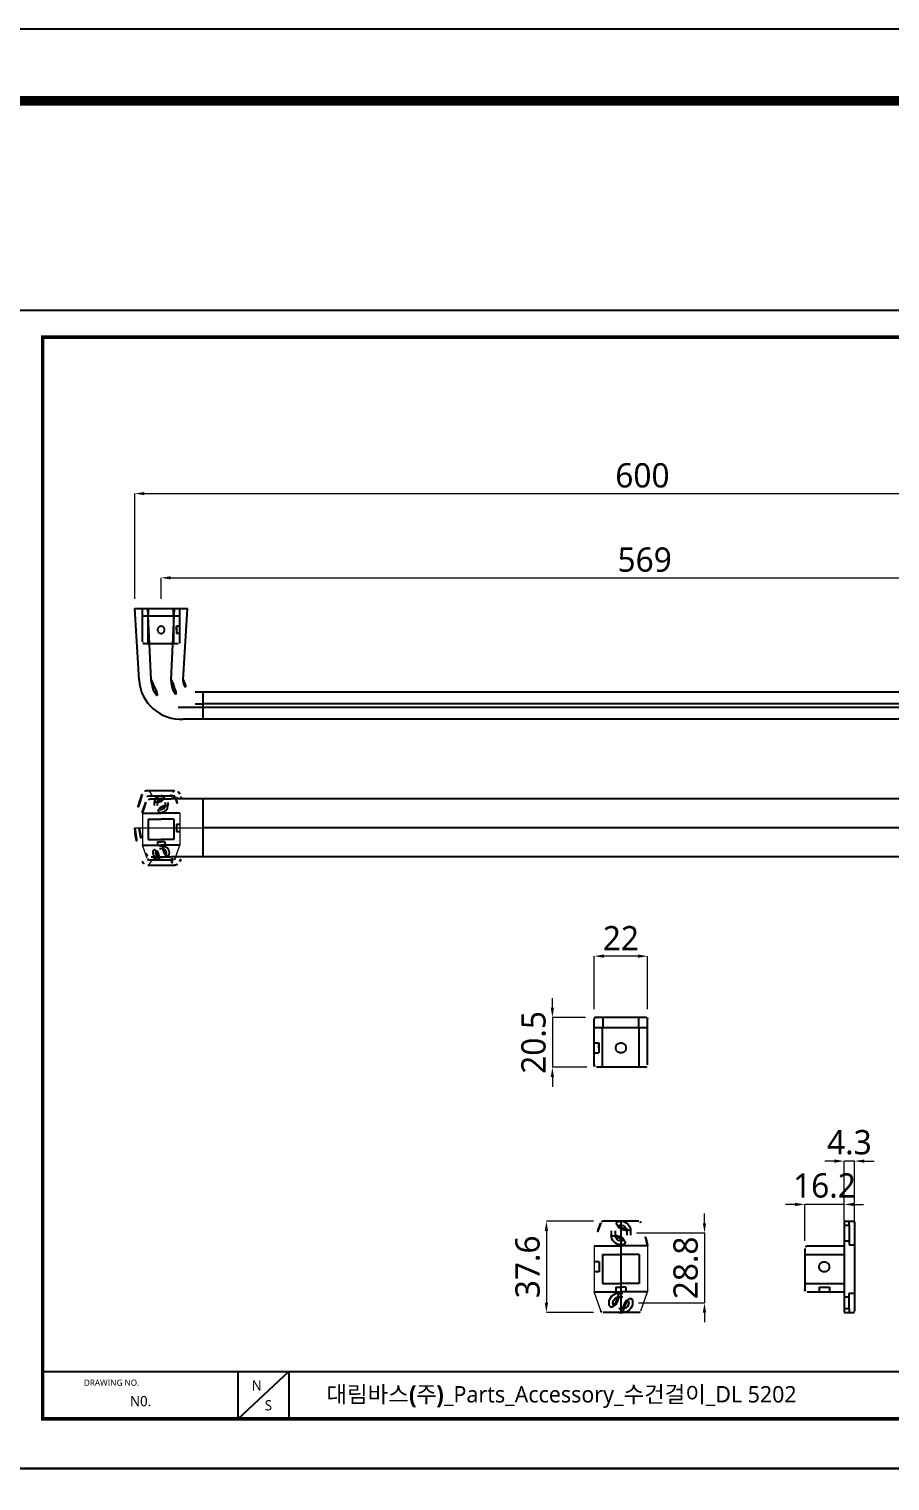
# Model space of a CAD drawing. Extents: x 16296677952 to 16296679688, y -37409618576 to -37409617304.
# Drawn here: x 16296678668 to 16296679023, y -37409617902 to -37409617304 of the extents above; entities that cross this region are included whole.
import ezdxf

# ---------------------------------------------------------------- set-up
doc = ezdxf.new("R2010")
doc.units = 0
doc.header["$LTSCALE"] = 10
doc.header["$MEASUREMENT"] = 0
doc.header["$PDMODE"] = 3
doc.header["$PDSIZE"] = -10
doc.linetypes.add('HIDDENX2', pattern=[0.75, 0.5, -0.25])
doc.layers.get('0').update_dxf_attribs({"linetype": 'CONTINUOUS'})
doc.layers.get('DEFPOINTS').update_dxf_attribs({"linetype": 'CONTINUOUS'})
for name, color, linetype in [('BODY', 7, 'CONTINUOUS'), ('C', 1, 'CONTINUOUS'), ('Default', 7, 'CONTINUOUS')]:
    doc.layers.add(name, color=color, linetype=linetype)
doc.styles.add('Daelim Dimension', font='')
doc.styles.get('Daelim Dimension').set_extended_font_data('NanumGothic')
doc.dimstyles.new('DEFAULT', dxfattribs={"dimscale": 2, "dimtxt": 2, "dimasz": 2, "dimexe": 0, "dimexo": 2, "dimgap": 1, "dimtad": 1, "dimdec": 1, "dimzin": 9, "dimdsep": 46, "dimtxsty": 'Daelim Dimension', "dimcen": 0.5, "dimclrd": 252, "dimclre": 252, "dimclrt": 3, "dimadec": 1, "dimazin": 0, "dimtfac": 1, "dimtdec": 1, "dimtix": 1, "dimtmove": 0, "dimatfit": 3, "dimfxl": 1, "dimtolj": 1, "dimtzin": 1, "dimlwd": 9, "dimlwe": 9, "dimarcsym": 0})

# ---------------------------------------------------------------- blocks, each defined once
blk = doc.blocks.new('*D12')
at = {"color": 5, "lineweight": 9, "transparency": 16777216}
for p, q in [((16296678711.701241, -37409617538.692871), (16296678711.701241, -37409617495.312973)), ((16296678715.701241, -37409617495.312973), (16296679127.701241, -37409617495.312973)), ((16296679131.701241, -37409617538.692871), (16296679131.701241, -37409617495.312973))]:
    blk.add_line(p, q, dxfattribs=at)
at = {"color": 5, "transparency": 16777216}
for points in [[(16296678715.701241, -37409617494.646301), (16296678715.701241, -37409617495.97963), (16296678711.701241, -37409617495.312973)], [(16296679127.701241, -37409617494.646301), (16296679127.701241, -37409617495.97963), (16296679131.701241, -37409617495.312973)]]:
    blk.add_solid(points, dxfattribs=at)
at = {"layer": 'DEFPOINTS', "color": 0, "transparency": 16777216}
for p in [(16296679131.701241, -37409617495.312973), (16296678711.701241, -37409617542.692871), (16296679131.701241, -37409617542.692871)]:
    blk.add_point(p, dxfattribs=at)
at = {"color": 7, "lineweight": 5, "transparency": 16777216, "insert": (16296678920.784281, -37409617487.869476), "char_height": 10, "attachment_point": 5, "style": 'Daelim Dimension'}
blk.add_mtext('\\A1;600', dxfattribs=at)
blk = doc.blocks.new('*D13')
at = {"color": 5, "lineweight": 9, "transparency": 16777216}
for p, q in [((16296678722.551241, -37409617538.692871), (16296678722.551241, -37409617530.008827)), ((16296678726.551241, -37409617530.008827), (16296679116.85124, -37409617530.008827)), ((16296679120.85124, -37409617538.692871), (16296679120.85124, -37409617530.008827))]:
    blk.add_line(p, q, dxfattribs=at)
at = {"color": 5, "transparency": 16777216}
for points in [[(16296678726.551241, -37409617529.342171), (16296678726.551241, -37409617530.675499), (16296678722.551241, -37409617530.008827)], [(16296679116.85124, -37409617529.342171), (16296679116.85124, -37409617530.675499), (16296679120.85124, -37409617530.008827)]]:
    blk.add_solid(points, dxfattribs=at)
at = {"layer": 'DEFPOINTS', "color": 0, "transparency": 16777216}
for p in [(16296679120.85124, -37409617530.008827), (16296678722.551241, -37409617542.692871), (16296679120.85124, -37409617542.692871)]:
    blk.add_point(p, dxfattribs=at)
at = {"color": 7, "lineweight": 5, "transparency": 16777216, "insert": (16296678921.701241, -37409617522.565353), "char_height": 10, "attachment_point": 5, "style": 'Daelim Dimension'}
blk.add_mtext('\\A1;569', dxfattribs=at)
blk = doc.blocks.new('1111')
at = {"color": 1, "linetype": 'ByBlock', "lineweight": -3}
for p, q in [((825.65, 4687.65), (810.99, 4687.65)), ((825.65, 4650.05), (810.99, 4650.05))]:
    blk.add_line(p, q, dxfattribs=at)
at = {"color": 1, "lineweight": -3}
for p, q in [((807.31, 4677.45), (818.32, 4677.45)), ((829.34, 4677.45), (818.32, 4677.45)), ((807.31, 4658.55), (818.32, 4658.55)), ((829.34, 4658.55), (818.32, 4658.55))]:
    blk.add_line(p, q, dxfattribs=at)
at = {"color": 1, "lineweight": 5}
for p, q in [((807.31, 4677.45), (807.31, 4658.55)), ((829.34, 4677.45), (829.34, 4658.55)), ((810.05, 4650.7), (807.31, 4658.55)), ((826.59, 4650.7), (829.34, 4658.55))]:
    blk.add_line(p, q, dxfattribs=at)
at = {"color": 1, "linetype": 'HIDDENX2', "lineweight": -3}
for p, q in [((809.31, 4670.95), (807.31, 4670.95)), ((809.31, 4670.95), (809.31, 4666.75)), ((809.31, 4666.75), (807.31, 4666.75)), ((816.22, 4660.55), (818.32, 4660.55)), ((820.42, 4660.55), (818.32, 4660.55))]:
    blk.add_line(p, q, dxfattribs=at)
at = {"color": 1}
for p, q in [((810.81, 4673.95), (818.32, 4673.95)), ((810.81, 4673.95), (810.81, 4662.05)), ((825.84, 4673.95), (818.32, 4673.95)), ((825.84, 4673.95), (825.84, 4662.05)), ((810.81, 4662.05), (818.32, 4662.05)), ((825.84, 4662.05), (818.32, 4662.05))]:
    blk.add_line(p, q, dxfattribs=at)
at = {"color": 1, "linetype": 'ByBlock', "lineweight": -3}
for centre, radius, start, end in [((875.81, 4662.91), 70.03, 159.88355, 168.01605), ((810.99, 4686.65), 1, 90, 159.88355), ((825.65, 4686.65), 1, 20.11645, 90), ((760.84, 4662.91), 70.03, 11.98395, 20.11645), ((810.99, 4651.05), 1, 200.11645, 270), ((825.65, 4651.05), 1, 270, 339.88355)]:
    blk.add_arc(centre, radius, start, end, dxfattribs=at)
at = {"layer": 'BODY', "color": 1, "linetype": 'HIDDENX2', "lineweight": -3, "ltscale": 0.7}
for p, q in [((814.32, 4683.65), (814.32, 4681.95)), ((822.32, 4683.65), (822.32, 4681.95)), ((817.47, 4650.05), (819.17, 4650.05))]:
    blk.add_line(p, q, dxfattribs=at)
at = {"layer": 'BODY', "color": 1, "lineweight": -3, "ltscale": 0.7}
for p, q in [((815.92, 4683.65), (815.92, 4681.95)), ((820.72, 4683.65), (820.72, 4681.95)), ((817.47, 4658.05), (819.17, 4658.05)), ((817.47, 4656.45), (819.17, 4656.45)), ((817.47, 4651.65), (819.17, 4651.65))]:
    blk.add_line(p, q, dxfattribs=at)
for centre, radius, start, end in [((818.32, 4683.65), 4, 0, 180), ((818.32, 4683.65), 2.4, 0, 180), ((818.32, 4681.95), 4, 180, 0), ((818.32, 4681.95), 2.4, 180, 0), ((817.47, 4654.05), 4, 90, 270), ((817.47, 4654.05), 2.4, 90, 270), ((819.17, 4654.05), 4, 270, 90), ((819.17, 4654.05), 2.4, 270, 90)]:
    blk.add_arc(centre, radius, start, end, dxfattribs=at)
at = {"layer": 'C', "color": 1, "linetype": 'HIDDENX2', "lineweight": -3, "ltscale": 0.7}
for p, q in [((816.22, 4660.55), (816.22, 4658.55)), ((820.42, 4660.55), (820.42, 4658.55))]:
    blk.add_line(p, q, dxfattribs=at)
blk = doc.blocks.new('121445')
at = {"color": 1, "lineweight": -3}
for p, q in [((807.3, 4752.04), (807.3, 4771.04)), ((810.99, 4767.24), (810.99, 4771.54)), ((825.65, 4767.24), (825.65, 4771.54)), ((829.34, 4752.04), (829.34, 4771.04))]:
    blk.add_line(p, q, dxfattribs=at)
at = {"color": 1, "linetype": 'ByBlock', "lineweight": -3}
for p, q in [((829.34, 4767.24), (807.3, 4767.24)), ((828.84, 4771.54), (807.8, 4771.54)), ((828.34, 4751.04), (808.3, 4751.04))]:
    blk.add_line(p, q, dxfattribs=at)
at = {"color": 1, "linetype": 'HIDDENX2', "lineweight": -3}
for p, q in [((807.3, 4761.14), (809.3, 4761.14)), ((809.3, 4759.04), (809.3, 4761.14)), ((809.3, 4761.14), (809.3, 4756.94)), ((807.3, 4756.94), (809.3, 4756.94)), ((809.3, 4756.28), (809.3, 4756.28))]:
    blk.add_line(p, q, dxfattribs=at)
blk.add_circle((818.32, 4759.04), 2.1, dxfattribs=at)
at = {"color": 1, "lineweight": -3}
for centre, radius, start, end in [((807.8, 4771.04), 0.5, 90, 180), ((828.84, 4771.04), 0.5, 0, 90), ((808.3, 4752.04), 1, 180, 270), ((828.34, 4752.04), 1, 270, 0)]:
    blk.add_arc(centre, radius, start, end, dxfattribs=at)
at = {"layer": 'Default', "color": 1, "linetype": 'HIDDENX2'}
for p, q in [((810.81, 4751.04), (810.81, 4767.24)), ((825.84, 4751.04), (825.84, 4767.24))]:
    blk.add_line(p, q, dxfattribs=at)
blk = doc.blocks.new('*D16')
at = {"layer": 'Default', "color": 5, "lineweight": 9, "transparency": 16777216}
for p, q in [((16296678999.86, -37409617770.25), (16296678995.86, -37409617770.25)), ((16296679003.86, -37409617796.21), (16296679003.86, -37409617770.25)), ((16296679008.16, -37409617770.25), (16296679003.86, -37409617770.25)), ((16296679008.16, -37409617796.21), (16296679008.16, -37409617770.25)), ((16296679012.16, -37409617770.25), (16296679016.16, -37409617770.25))]:
    blk.add_line(p, q, dxfattribs=at)
at = {"layer": 'Default', "color": 5, "transparency": 16777216}
for points in [[(16296678999.86, -37409617769.59), (16296678999.86, -37409617770.92), (16296679003.86, -37409617770.25)], [(16296679012.16, -37409617769.59), (16296679012.16, -37409617770.92), (16296679008.16, -37409617770.25)]]:
    blk.add_solid(points, dxfattribs=at)
at = {"layer": 'DEFPOINTS', "color": 0, "transparency": 16777216}
for p in [(16296679003.86, -37409617770.25), (16296679003.86, -37409617800.21), (16296679008.16, -37409617800.21)]:
    blk.add_point(p, dxfattribs=at)
at = {"layer": 'Default', "color": 7, "transparency": 16777216, "insert": (16296679006.01, -37409617762.55), "char_height": 10, "attachment_point": 5, "style": 'Daelim Dimension'}
blk.add_mtext('\\A1;4.3', dxfattribs=at)
blk = doc.blocks.new('*D17')
at = {"layer": 'Default', "color": 5, "lineweight": 9, "transparency": 16777216}
for p, q in [((16296678900.88843, -37409617707.624969), (16296678900.88843, -37409617685.837097)), ((16296678918.928431, -37409617685.837097), (16296678904.88843, -37409617685.837097)), ((16296678922.928431, -37409617707.624969), (16296678922.928431, -37409617685.837097))]:
    blk.add_line(p, q, dxfattribs=at)
at = {"layer": 'Default', "color": 5, "transparency": 16777216}
for points in [[(16296678904.88843, -37409617685.170433), (16296678904.88843, -37409617686.503761), (16296678900.88843, -37409617685.837097)], [(16296678918.928431, -37409617685.170433), (16296678918.928431, -37409617686.503761), (16296678922.928431, -37409617685.837097)]]:
    blk.add_solid(points, dxfattribs=at)
at = {"layer": 'DEFPOINTS', "color": 0, "transparency": 16777216}
for p in [(16296678900.88843, -37409617685.837097), (16296678900.88843, -37409617711.624969), (16296678922.928431, -37409617711.624969)]:
    blk.add_point(p, dxfattribs=at)
at = {"layer": 'Default', "color": 7, "transparency": 16777216, "insert": (16296678911.90843, -37409617678.44368), "char_height": 10, "attachment_point": 5, "style": 'Daelim Dimension'}
blk.add_mtext('\\A1;22', dxfattribs=at)
blk = doc.blocks.new('*D18')
at = {"layer": 'Default', "color": 5, "lineweight": 9, "transparency": 16777216}
for p, q in [((16296678883.69058, -37409617707.12497), (16296678883.69058, -37409617703.12497)), ((16296678897.38843, -37409617711.12497), (16296678883.69058, -37409617711.12497)), ((16296678883.69058, -37409617711.12497), (16296678883.69058, -37409617731.62497)), ((16296678897.88843, -37409617731.62497), (16296678883.69058, -37409617731.62497)), ((16296678883.69058, -37409617735.62497), (16296678883.69058, -37409617739.62497))]:
    blk.add_line(p, q, dxfattribs=at)
at = {"layer": 'Default', "color": 5, "transparency": 16777216}
for points in [[(16296678883.02392, -37409617707.12497), (16296678884.35725, -37409617707.12497), (16296678883.69058, -37409617711.12497)], [(16296678883.02392, -37409617735.62497), (16296678884.35725, -37409617735.62497), (16296678883.69058, -37409617731.62497)]]:
    blk.add_solid(points, dxfattribs=at)
at = {"layer": 'DEFPOINTS', "color": 0, "transparency": 16777216}
for p in [(16296678901.38843, -37409617711.12497), (16296678883.69058, -37409617731.62497), (16296678901.88843, -37409617731.62497)]:
    blk.add_point(p, dxfattribs=at)
at = {"layer": 'Default', "color": 7, "transparency": 16777216, "insert": (16296678875.98959, -37409617721.37497), "char_height": 10, "attachment_point": 5, "rotation": 90, "style": 'Daelim Dimension'}
blk.add_mtext('\\A1;20.5', dxfattribs=at)
blk = doc.blocks.new('*D19')
at = {"layer": 'Default', "color": 5, "lineweight": 9, "transparency": 16777216}
for p, q in [((16296678900.57799, -37409617795.01867), (16296678881.24142, -37409617795.01867)), ((16296678881.24142, -37409617799.01867), (16296678881.24142, -37409617828.61867)), ((16296678900.57799, -37409617832.61867), (16296678881.24142, -37409617832.61867))]:
    blk.add_line(p, q, dxfattribs=at)
at = {"layer": 'Default', "color": 5, "transparency": 16777216}
for points in [[(16296678880.57475, -37409617799.01867), (16296678881.90808, -37409617799.01867), (16296678881.24142, -37409617795.01867)], [(16296678880.57475, -37409617828.61867), (16296678881.90808, -37409617828.61867), (16296678881.24142, -37409617832.61867)]]:
    blk.add_solid(points, dxfattribs=at)
at = {"layer": 'DEFPOINTS', "color": 0, "transparency": 16777216}
for p in [(16296678904.57799, -37409617795.01867), (16296678881.24142, -37409617832.61867), (16296678904.57799, -37409617832.61867)]:
    blk.add_point(p, dxfattribs=at)
at = {"layer": 'Default', "color": 7, "transparency": 16777216, "insert": (16296678873.54042, -37409617813.81866), "char_height": 10, "attachment_point": 5, "rotation": 90, "style": 'Daelim Dimension'}
blk.add_mtext('\\A1;37.6', dxfattribs=at)
blk = doc.blocks.new('*D20')
at = {"layer": 'Default', "color": 5, "lineweight": 9, "transparency": 16777216}
for p, q in [((16296678946.3363, -37409617795.86867), (16296678946.3363, -37409617791.86867)), ((16296678918.30843, -37409617799.86867), (16296678946.3363, -37409617799.86867)), ((16296678946.3363, -37409617799.86867), (16296678946.3363, -37409617828.61867)), ((16296678919.15843, -37409617828.61867), (16296678946.3363, -37409617828.61867)), ((16296678946.3363, -37409617832.61867), (16296678946.3363, -37409617836.61867))]:
    blk.add_line(p, q, dxfattribs=at)
at = {"layer": 'Default', "color": 5, "transparency": 16777216}
for points in [[(16296678945.66963, -37409617795.86867), (16296678947.00296, -37409617795.86867), (16296678946.3363, -37409617799.86867)], [(16296678945.66963, -37409617832.61867), (16296678947.00296, -37409617832.61867), (16296678946.3363, -37409617828.61867)]]:
    blk.add_solid(points, dxfattribs=at)
at = {"layer": 'DEFPOINTS', "color": 0, "transparency": 16777216}
for p in [(16296678914.30843, -37409617799.86867), (16296678915.15843, -37409617828.61867), (16296678946.3363, -37409617828.61867)]:
    blk.add_point(p, dxfattribs=at)
at = {"layer": 'Default', "color": 7, "transparency": 16777216, "insert": (16296678938.6353, -37409617814.24367), "char_height": 10, "attachment_point": 5, "rotation": 90, "style": 'Daelim Dimension'}
blk.add_mtext('\\A1;28.8', dxfattribs=at)
blk = doc.blocks.new('*D21')
at = {"layer": 'Default', "color": 5, "lineweight": 9, "transparency": 16777216}
for p, q in [((16296678983.65555, -37409617788.087387), (16296678979.65555, -37409617788.087387)), ((16296678987.65555, -37409617803.038834), (16296678987.65555, -37409617788.087387)), ((16296679003.855551, -37409617788.087387), (16296678987.65555, -37409617788.087387)), ((16296679003.855551, -37409617801.218674), (16296679003.855551, -37409617788.087387)), ((16296679007.855551, -37409617788.087387), (16296679011.855551, -37409617788.087387))]:
    blk.add_line(p, q, dxfattribs=at)
at = {"layer": 'Default', "color": 5, "transparency": 16777216}
for points in [[(16296678983.65555, -37409617787.420723), (16296678983.65555, -37409617788.754051), (16296678987.65555, -37409617788.087387)], [(16296679007.855551, -37409617787.420723), (16296679007.855551, -37409617788.754051), (16296679003.855551, -37409617788.087387)]]:
    blk.add_solid(points, dxfattribs=at)
at = {"layer": 'DEFPOINTS', "color": 0, "transparency": 16777216}
for p in [(16296678987.65555, -37409617788.087387), (16296678987.65555, -37409617807.038834), (16296679003.855551, -37409617805.218674)]:
    blk.add_point(p, dxfattribs=at)
at = {"layer": 'Default', "color": 7, "transparency": 16777216, "insert": (16296678995.75555, -37409617780.386383), "char_height": 10, "attachment_point": 5, "style": 'Daelim Dimension'}
blk.add_mtext('\\A1;16.2', dxfattribs=at)
blk = doc.blocks.new('12121')
at = {"color": 1, "linetype": 'ByBlock', "lineweight": -3}
for p, q in [((910.27, 4687.65), (910.27, 4650.05)), ((910.27, 4687.65), (914.07, 4687.65)), ((914.57, 4687.15), (914.57, 4650.55)), ((895.07, 4677.45), (910.27, 4677.45)), ((894.07, 4676.45), (894.07, 4659.55)), ((895.07, 4658.55), (910.27, 4658.55)), ((910.27, 4650.05), (914.07, 4650.05)), ((910.27, 4650.05), (914.07, 4650.05)), ((910.27, 4650.05), (914.07, 4650.05))]:
    blk.add_line(p, q, dxfattribs=at)
at = {"color": 1, "linetype": 'HIDDENX2', "lineweight": -3}
for p, q in [((899.97, 4660.55), (904.17, 4660.55)), ((899.97, 4660.55), (899.97, 4658.55)), ((904.17, 4660.55), (904.17, 4658.55))]:
    blk.add_line(p, q, dxfattribs=at)
blk.add_circle((902.07, 4668.85), 2.1, dxfattribs=at)
at = {"color": 1, "linetype": 'ByBlock', "lineweight": -3}
for centre, radius, start, end in [((914.07, 4687.15), 0.5, 0, 90), ((895.07, 4676.45), 1, 90, 180), ((895.07, 4659.55), 1, 180, 270), ((914.07, 4650.55), 0.5, 270, 0)]:
    blk.add_arc(centre, radius, start, end, dxfattribs=at)
at = {"layer": 'Default', "color": 1, "linetype": 'HIDDENX2'}
for p, q in [((910.27, 4686.05), (912.27, 4686.05)), ((912.27, 4686.05), (912.27, 4687.65)), ((912.27, 4686.05), (912.27, 4677.95)), ((910.27, 4679.55), (912.27, 4679.55)), ((912.27, 4677.95), (914.57, 4677.95)), ((894.07, 4673.95), (910.27, 4673.95)), ((894.07, 4662.05), (910.27, 4662.05)), ((910.27, 4656.45), (912.27, 4656.45)), ((912.27, 4651.65), (912.27, 4658.05)), ((912.27, 4658.05), (914.57, 4658.05)), ((910.27, 4651.65), (912.27, 4651.65)), ((912.27, 4651.65), (912.27, 4650.05))]:
    blk.add_line(p, q, dxfattribs=at)

msp = doc.modelspace()

# ---------------------------------------------------------------- linework, layer by layer
for p, q in [((16296678711.701241, -37409617542.692871), (16296678733.401239, -37409617542.692871)), ((16296678713.50506, -37409617572.092873), (16296678711.701241, -37409617542.692871)), ((16296678718.478861, -37409617572.092873), (16296678717.078859, -37409617542.692871)), ((16296678726.72806, -37409617572.092873), (16296678728.02363, -37409617542.692871)), ((16296678731.705059, -37409617572.092873), (16296678733.401239, -37409617542.692871)), ((16296678736.605061, -37409617576.992867), (16296678739.701241, -37409617576.992867)), ((16296678739.701241, -37409617576.992867), (16296678739.701241, -37409617588.192871)), ((16296678739.701241, -37409617576.992867), (16296679103.701241, -37409617576.992867)), ((16296678729.605061, -37409617583.215874), (16296678739.701241, -37409617583.222473)), ((16296678736.605061, -37409617581.969872), (16296678739.701241, -37409617581.969872)), ((16296679103.29743, -37409617581.969872), (16296678739.701241, -37409617581.969872)), ((16296678739.701241, -37409617583.222473), (16296679103.29743, -37409617583.222717)), ((16296678739.701241, -37409617588.192871), (16296678731.705059, -37409617588.192871)), ((16296679103.701241, -37409617588.192871), (16296678739.701241, -37409617588.192871)), ((16296678717.078859, -37409617617.579514), (16296678728.02363, -37409617617.579514)), ((16296678718.478861, -37409617621.079498), (16296678726.73127, -37409617621.079498)), ((16296678739.701241, -37409617621.079514), (16296678726.73127, -37409617621.079498)), ((16296679103.701241, -37409617621.079514), (16296678739.701241, -37409617621.079514)), ((16296678739.701241, -37409617621.079514), (16296678739.701241, -37409617644.879517)), ((16296679103.701241, -37409617632.97953), (16296678739.701241, -37409617632.979523)), ((16296678718.478861, -37409617644.879517), (16296678726.73126, -37409617644.879517)), ((16296678739.701241, -37409617644.879517), (16296678726.73126, -37409617644.879517)), ((16296679103.701241, -37409617644.879517), (16296678739.701241, -37409617644.879517)), ((16296678717.078859, -37409617648.379517), (16296678728.13126, -37409617648.379517))]:
    msp.add_line(p, q)
at = {"lineweight": 5}
for p, q in [((16296678717.48341, -37409617617.579514), (16296678718.88872, -37409617619.82296)), ((16296678711.701241, -37409617632.979523), (16296678740.105061, -37409617632.979523)), ((16296678717.48341, -37409617648.379517), (16296678718.88872, -37409617646.13607))]:
    msp.add_line(p, q, dxfattribs=at)
at = {"color": 5}
msp.add_line((16296678673.7764, -37409617856.874649), (16296679197.96368, -37409617856.874649), dxfattribs=at)
at = {"color": 5, "ltscale": 40}
for p, q in [((16296678754.127081, -37409617856.874649), (16296678754.127081, -37409617876.49099)), ((16296678754.127081, -37409617856.874649), (16296678754.127081, -37409617876.49099)), ((16296678775.121441, -37409617856.874649), (16296678754.127081, -37409617876.49099)), ((16296678775.121441, -37409617856.874649), (16296678754.127081, -37409617876.49099)), ((16296678775.121441, -37409617856.874649), (16296678775.121441, -37409617876.49099)), ((16296678775.121441, -37409617856.874649), (16296678775.121441, -37409617876.49099))]:
    msp.add_line(p, q, dxfattribs=at)
at = {"ltscale": 0.5}
for points in [[(16296677952.4748, -37409618575.967308), (16296679688.4748, -37409618575.967308), (16296679688.4748, -37409617303.967308), (16296677952.4748, -37409617303.967308)], [(16296678663.308201, -37409617896.841537), (16296679314.308201, -37409617896.841537), (16296679314.308201, -37409617419.841537), (16296678663.308201, -37409617419.841537)], [(16296678663.308201, -37409618373.841537), (16296679314.308201, -37409618373.841537), (16296679314.308201, -37409617896.841537), (16296678663.308201, -37409617896.841537)]]:
    msp.add_lwpolyline(points, close=True, dxfattribs=at)
at = {"color": 5, "linetype": 'ByBlock', "lineweight": 200}
for points, const_width in [([(16296677980.389971, -37409618521.501404), (16296679660.389971, -37409618521.501404), (16296679660.389971, -37409617333.501404), (16296677980.389971, -37409617333.501404)], 4), ([(16296678673.7764, -37409617876.416817), (16296679303.7764, -37409617876.416817), (16296679303.7764, -37409617430.916817), (16296678673.7764, -37409617430.916817)], 1.5)]:
    msp.add_lwpolyline(points, close=True, dxfattribs=dict(at, const_width=const_width))
for centre, radius, start, end in [((16296678730.62351, -37409617571.078537), 17.148477, 183.391002332, 273.616076827), ((16296678730.65568, -37409617571.038742), 12.222367, 184.947459108, 265.06883792), ((16296678736.605061, -37409617572.092873), 9.877, 180, 270), ((16296678736.605061, -37409617572.092873), 4.9, 180, 270), ((16296678762.790371, -37409617637.137512), 51.258055, 159.481093263, 175.347234642), ((16296678757.98918, -37409617639.069687), 44.899084, 158.277589655, 172.204223509), ((16296678717.078859, -37409617620.02951), 2.45, 90, 159.481093263), ((16296678718.478861, -37409617623.529503), 2.45, 90, 153.911045263), ((16296678727.63221, -37409617619.535294), 0.928323, 158.651194861, 250.150781511), ((16296678731.76944, -37409617621.784157), 5.631179, 131.696989844, 152.653272925), ((16296678728.02363, -37409617620.02951), 2.45, 20.518906737, 90), ((16296678682.312111, -37409617637.137512), 51.258055, 18.256973095, 20.518906737), ((16296678762.790371, -37409617628.821518), 51.258055, 184.652765358, 200.518906737), ((16296678757.98917, -37409617626.889252), 44.899084, 187.795776491, 201.722410345), ((16296678718.478861, -37409617642.429497), 2.45, 206.088954737, 270), ((16296678727.63221, -37409617646.423737), 0.928323, 109.849218489, 201.348805139), ((16296678682.312111, -37409617628.821518), 51.258055, 339.481093263, 341.743026905), ((16296678717.078859, -37409617645.929512), 2.45, 200.518906737, 270), ((16296678731.76944, -37409617644.174873), 5.631179, 207.346727075, 228.303010156), ((16296678728.02363, -37409617645.929512), 2.45, 270, 339.481093263)]:
    msp.add_arc(centre, radius, start, end)
at = {"lineweight": 5}
for centre, radius, start, end in [((16296678720.220449, -37409617618.988747), 1.571429, 212.063650582, 259.724302715), ((16296678726.067539, -37409617586.73642), 34.34949, 259.724302715, 271.107184266), ((16296678734.327259, -37409617584.4151), 36.669685, 258.97872917, 269.027647284), ((16296678720.220449, -37409617646.970284), 1.571429, 100.275697285, 147.936349418), ((16296678726.067539, -37409617679.22261), 34.34949, 88.892815734, 100.275697285), ((16296678734.327259, -37409617681.543922), 36.669685, 90.972352716, 101.02127083)]:
    msp.add_arc(centre, radius, start, end, dxfattribs=at)
at = {"layer": 'Default'}
msp.add_line((16296678911.90843, -37409617795.018669), (16296678911.90843, -37409617832.618668), dxfattribs=at)

# ---------------------------------------------------------------- block references
at = {"layer": 'Default', "xscale": -0.6999998092651367, "yscale": 0.7000007629394531, "zscale": 0.7}
for name, p in [('121445', (16296679295.3783, -37409620882.7715)), ('1111', (16296679295.3783, -37409620901.172562))]:
    msp.add_blockref(name, p, dxfattribs=at)
at = {"layer": 'Default'}
for name in ['121445', '1111', '12121']:
    msp.add_blockref(name, (16296678093.584049, -37409622482.665871), dxfattribs=at)

# ---------------------------------------------------------------- texts
at = {"color": 5, "ltscale": 40, "style": 'Daelim Dimension'}
msp.add_text('DRAWING NO.', height=2.56901127, dxfattribs=at).set_placement((16296678690.7493, -37409617862.809334))
at = {"attachment_point": 1, "style": 'Daelim Dimension'}
for s, insert, char_height, width in [('N', (16296678759.837271, -37409617860.552361), 4.204124, 5.86731056), ('N0.', (16296678709.719681, -37409617867.011093), 4.2041236, 26.37394471), ('S', (16296678765.24341, -37409617868.729881), 4.204124, 5.86731056)]:
    msp.add_mtext(s, dxfattribs=dict(at, insert=insert, char_height=char_height, width=width))
at = {"color": 2, "insert": (16296678790.648649, -37409617862.920769), "char_height": 6.75662715, "width": 260.66283526, "attachment_point": 1, "style": 'Daelim Dimension'}
msp.add_mtext('{\\fPretendard Variable SemiBold|b0|i0|c129|p2;대림바스(주)}_Parts_Accessory_{\\fGulim|b0|i0|c129|p50;수건걸이}_DL 5202', dxfattribs=at)

# ---------------------------------------------------------------- dimensions: what is measured, and where the dimension line sits
at = {"lineweight": 5}
for base, p1, p2, text, picture, middle in [((16296679131.701241, -37409617495.312973), (16296678711.701241, -37409617542.692871), (16296679131.701241, -37409617542.692871), '600', '*D12', (16296678920.784281, -37409617495.312973)), ((16296679120.85124, -37409617530.008827), (16296678722.551241, -37409617542.692871), (16296679120.85124, -37409617542.692871), '569', '*D13', (16296678921.701241, -37409617530.008827))]:
    dim = msp.add_linear_dim(base=base, p1=p1, p2=p2, text=text, dimstyle='DEFAULT', override={"dimtxt": 5, "dimclrd": 5, "dimclre": 5, "dimclrt": 7}, dxfattribs=at)
    dim.commit()
    dim.dimension.update_dxf_attribs({"geometry": picture, "text_midpoint": middle, "dimtype": 160})
at = {"layer": 'Default'}
for base, p1, p2, picture, middle in [((16296678900.88843, -37409617685.837097), (16296678922.928431, -37409617711.624969), (16296678900.88843, -37409617711.624969), '*D17', (16296678911.90843, -37409617678.44368)), ((16296679003.855551, -37409617770.254921), (16296679008.15555, -37409617800.212372), (16296679003.855551, -37409617800.212372), '*D16', (16296679006.00555, -37409617762.553917)), ((16296678987.65555, -37409617788.087387), (16296679003.855551, -37409617805.218674), (16296678987.65555, -37409617807.038834), '*D21', (16296678995.75555, -37409617780.386383))]:
    dim = msp.add_linear_dim(base=base, p1=p1, p2=p2, dimstyle='DEFAULT', override={"dimtxt": 5, "dimclrd": 5, "dimclre": 5, "dimclrt": 7}, dxfattribs=at)
    dim.commit()
    dim.dimension.update_dxf_attribs({"geometry": picture, "text_midpoint": middle})
for base, p1, p2, picture, middle in [((16296678883.69058, -37409617731.624969), (16296678901.38843, -37409617711.124969), (16296678901.88843, -37409617731.624969), '*D18', (16296678875.98959, -37409617721.374969)), ((16296678881.241421, -37409617832.618668), (16296678904.57799, -37409617795.018669), (16296678904.57799, -37409617832.618668), '*D19', (16296678873.540421, -37409617813.818657)), ((16296678946.3362998962, -37409617828.6186676025), (16296678914.308429718, -37409617799.8686676025), (16296678915.1584300995, -37409617828.6186676025), '*D20', (16296678938.6352996826, -37409617814.2436676025))]:
    dim = msp.add_linear_dim(base=base, p1=p1, p2=p2, angle=90, dimstyle='DEFAULT', override={"dimtxt": 5, "dimclrd": 5, "dimclre": 5, "dimclrt": 7}, dxfattribs=at)
    dim.commit()
    dim.dimension.update_dxf_attribs({"geometry": picture, "text_midpoint": middle})

doc.saveas('drawing.dxf')
